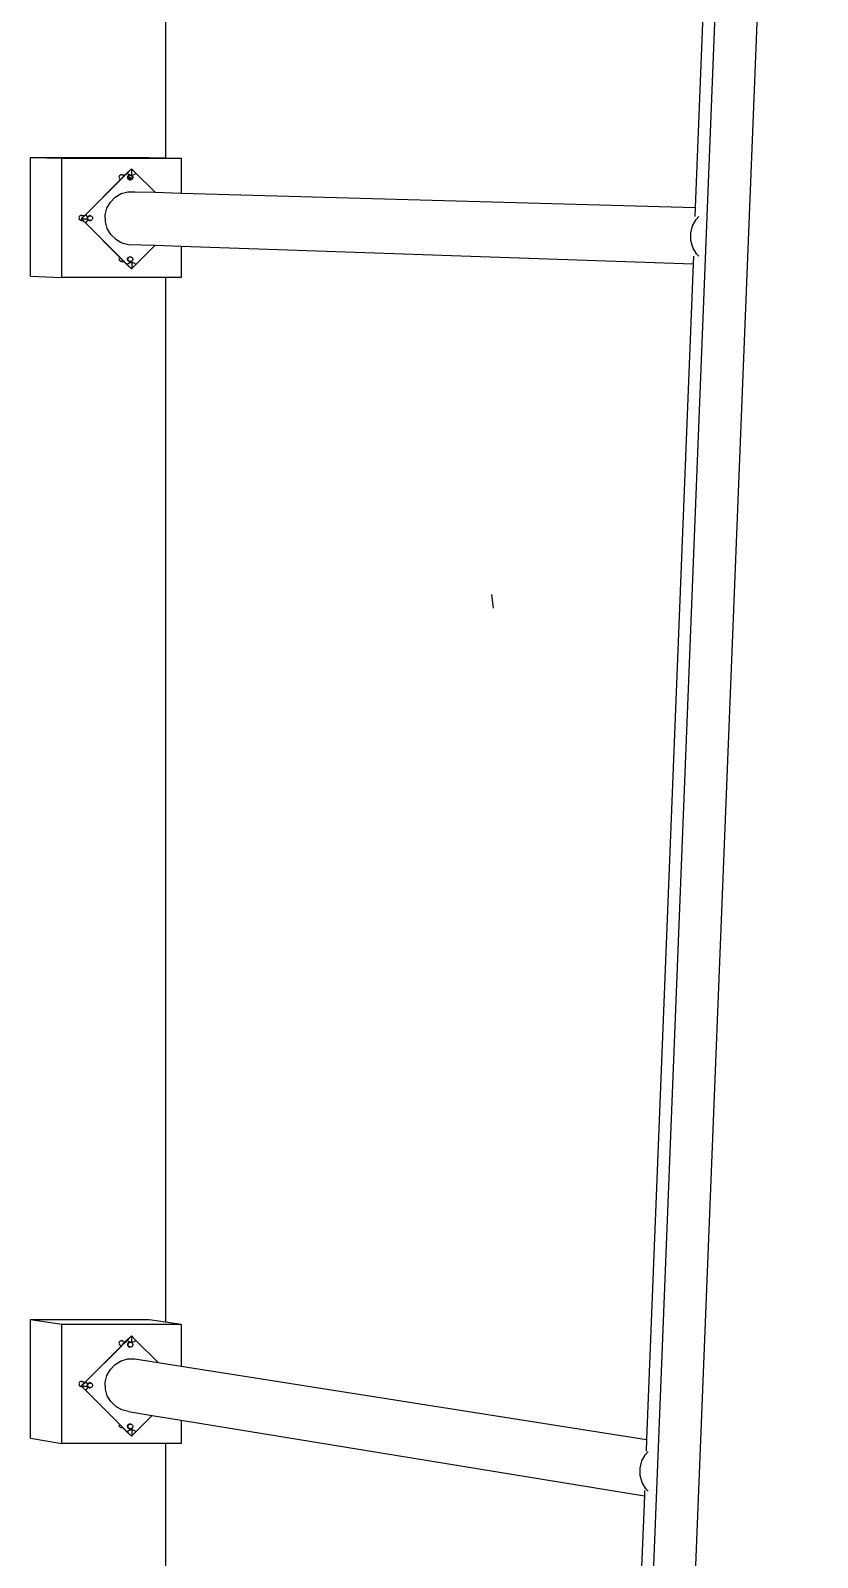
# Model space of a CAD drawing. Extents: x -1616 to 1629, y -1713 to 1708.
# Drawn here: x 1497.1 to 1629.2, y -271.9 to -15.7 of the extents above; entities that cross this region are included whole.
import ezdxf

# ---------------------------------------------------------------- set-up
doc = ezdxf.new("R2010")
doc.units = 0
doc.header["$MEASUREMENT"] = 0
doc.layers.get('0').update_dxf_attribs({"linetype": 'CONTINUOUS'})

msp = doc.modelspace()

# ---------------------------------------------------------------- linework, layer by layer
for p, q in [((1553.74, -1485.48), (1622.01, 240.58)), ((1577.43, -1061.96), (1629.18, 240.58)), ((1616.54, 154.03), (1608.66, -45.37)), ((1519.72, 138.33), (1519.72, -37.03)), ((1497.06, -36.97), (1517, -36.97)), ((1497.06, -56.91), (1497.06, -36.97)), ((1497.06, -36.97), (1502.31, -37.1)), ((1502.31, -37.1), (1522.33, -37.1)), ((1502.31, -57.11), (1502.31, -37.1)), ((1517, -36.97), (1519.72, -37.03)), ((1519.72, -37.03), (1522.33, -37.1)), ((1522.33, -37.1), (1522.33, -42.93)), ((1506.32, -46.53), (1512.18, -40.66)), ((1506.35, -46.53), (1512.21, -40.67)), ((1511.92, -40.16), (1511.91, -40.27)), ((1511.91, -40.27), (1511.92, -40.38)), ((1511.96, -40.06), (1511.92, -40.16)), ((1511.92, -40.38), (1511.96, -40.48)), ((1512.03, -39.98), (1511.96, -40.06)), ((1511.96, -40.48), (1512.03, -40.56)), ((1512.11, -39.91), (1512.03, -39.98)), ((1512.03, -40.56), (1512.11, -40.63)), ((1512.21, -39.87), (1512.11, -39.91)), ((1512.11, -40.63), (1512.18, -40.66)), ((1512.18, -40.66), (1512.71, -40.13)), ((1512.18, -40.66), (1512.21, -40.67)), ((1512.32, -39.85), (1512.21, -39.87)), ((1512.21, -40.67), (1512.72, -40.16)), ((1512.43, -39.87), (1512.32, -39.85)), ((1512.32, -39.85), (1512.97, -39.87)), ((1512.44, -39.87), (1512.43, -39.87)), ((1512.62, -39.98), (1512.54, -39.92)), ((1512.68, -40.06), (1512.62, -39.98)), ((1512.71, -40.13), (1512.68, -40.06)), ((1512.71, -40.13), (1512.97, -39.87)), ((1512.72, -40.16), (1512.71, -40.13)), ((1512.72, -40.16), (1513.01, -39.87)), ((1512.97, -39.87), (1513.25, -39.6)), ((1512.97, -39.87), (1513.01, -39.87)), ((1513.01, -39.87), (1513.27, -39.61)), ((1513.25, -39.6), (1513.99, -38.86)), ((1513.25, -39.6), (1513.27, -39.61)), ((1513.25, -39.6), (1513.28, -39.6)), ((1513.27, -39.61), (1513.28, -39.6)), ((1513.28, -39.6), (1514.01, -38.87)), ((1513.28, -39.6), (1513.5, -39.77)), ((1513.35, -40.2), (1513.34, -40.31)), ((1513.34, -40.31), (1513.35, -40.42)), ((1513.39, -40.1), (1513.35, -40.2)), ((1513.36, -40.21), (1513.35, -40.32)), ((1513.35, -40.32), (1513.36, -40.43)), ((1513.35, -40.42), (1513.39, -40.52)), ((1513.4, -40.11), (1513.36, -40.21)), ((1513.36, -40.32), (1513.37, -40.21)), ((1513.37, -40.42), (1513.36, -40.32)), ((1513.36, -40.43), (1513.4, -40.53)), ((1513.37, -40.21), (1513.41, -40.12)), ((1513.41, -40.52), (1513.37, -40.42)), ((1513.46, -40.01), (1513.39, -40.1)), ((1513.39, -40.52), (1513.46, -40.6)), ((1513.47, -40.02), (1513.4, -40.11)), ((1513.4, -40.53), (1513.46, -40.6)), ((1513.41, -40.12), (1513.48, -40.03)), ((1513.47, -40.59), (1513.41, -40.52)), ((1513.43, -40.32), (1513.45, -40.22)), ((1513.45, -40.42), (1513.43, -40.32)), ((1513.45, -40.22), (1513.49, -40.12)), ((1513.49, -40.52), (1513.45, -40.42)), ((1513.54, -39.95), (1513.46, -40.01)), ((1513.47, -40.59), (1513.46, -40.6)), ((1513.46, -40.6), (1513.46, -40.61)), ((1513.46, -40.61), (1513.47, -40.61)), ((1513.47, -40.59), (1513.51, -40.55)), ((1513.48, -40.6), (1513.47, -40.59)), ((1513.47, -40.61), (1513.55, -40.68)), ((1513.48, -40.03), (1513.56, -39.97)), ((1513.48, -40.03), (1513.52, -40.08)), ((1513.56, -40.67), (1513.48, -40.6)), ((1513.49, -40.12), (1513.52, -40.08)), ((1513.51, -40.55), (1513.49, -40.52)), ((1513.5, -39.77), (1513.75, -39.87)), ((1513.51, -40.55), (1513.75, -40.31)), ((1513.55, -40.6), (1513.51, -40.55)), ((1513.52, -40.08), (1513.55, -40.04)), ((1513.52, -40.08), (1513.75, -40.31)), ((1513.64, -39.91), (1513.54, -39.95)), ((1513.55, -40.04), (1513.63, -39.97)), ((1513.63, -40.67), (1513.55, -40.6)), ((1513.55, -40.68), (1513.65, -40.72)), ((1513.56, -39.97), (1513.66, -39.93)), ((1513.66, -40.71), (1513.56, -40.67)), ((1513.63, -39.97), (1513.73, -39.93)), ((1513.73, -40.71), (1513.63, -40.67)), ((1513.75, -39.89), (1513.64, -39.91)), ((1513.65, -40.72), (1513.76, -40.73)), ((1513.66, -39.93), (1513.76, -39.92)), ((1513.76, -40.72), (1513.66, -40.71)), ((1513.73, -39.93), (1513.81, -39.92)), ((1513.79, -40.72), (1513.73, -40.71)), ((1513.75, -39.87), (1514.02, -39.91)), ((1513.86, -39.91), (1513.75, -39.89)), ((1514.05, -40.6), (1513.75, -40.31)), ((1513.76, -39.92), (1513.84, -39.92)), ((1513.76, -39.92), (1513.81, -39.92)), ((1513.76, -40.72), (1513.76, -40.32)), ((1513.76, -40.72), (1513.84, -40.72)), ((1513.79, -40.72), (1513.76, -40.72)), ((1513.76, -40.73), (1513.87, -40.72)), ((1513.76, -40.72), (1513.76, -40.72)), ((1513.76, -40.73), (1513.76, -40.72)), ((1513.87, -40.71), (1513.79, -40.72)), ((1513.84, -40.72), (1513.79, -40.72)), ((1513.81, -39.92), (1513.87, -39.93)), ((1513.81, -39.92), (1513.84, -39.92)), ((1513.84, -39.92), (1513.91, -39.93)), ((1513.94, -40.71), (1513.84, -40.72)), ((1513.91, -39.93), (1513.86, -39.91)), ((1513.87, -39.93), (1513.96, -39.97)), ((1513.96, -40.67), (1513.87, -40.71)), ((1513.87, -40.72), (1513.97, -40.68)), ((1513.96, -39.95), (1513.91, -39.93)), ((1513.91, -39.93), (1513.94, -39.93)), ((1513.94, -39.93), (1514.04, -39.97)), ((1514.04, -40.67), (1513.94, -40.71)), ((1514.05, -40.01), (1513.96, -39.95)), ((1513.96, -39.97), (1514.05, -40.03)), ((1514.05, -40.6), (1513.96, -40.67)), ((1513.97, -40.68), (1514.06, -40.61)), ((1513.99, -38.86), (1514.01, -38.87)), ((1513.99, -38.86), (1514.02, -38.86)), ((1514.01, -38.87), (1514.02, -38.86)), ((1514.02, -38.86), (1514.76, -39.6)), ((1514.02, -38.86), (1514.02, -39.9)), ((1514.02, -39.91), (1514.29, -39.87)), ((1514.04, -39.97), (1514.12, -40.04)), ((1514.12, -40.6), (1514.04, -40.67)), ((1514.11, -40.1), (1514.05, -40.01)), ((1514.05, -40.03), (1514.11, -40.12)), ((1514.05, -40.6), (1514.11, -40.52)), ((1514.12, -40.11), (1514.06, -40.02)), ((1514.06, -40.61), (1514.12, -40.53)), ((1514.15, -40.2), (1514.11, -40.1)), ((1514.11, -40.12), (1514.15, -40.21)), ((1514.11, -40.52), (1514.15, -40.43)), ((1514.12, -40.04), (1514.18, -40.12)), ((1514.16, -40.21), (1514.12, -40.11)), ((1514.12, -40.53), (1514.16, -40.43)), ((1514.18, -40.52), (1514.12, -40.6)), ((1514.17, -40.31), (1514.15, -40.2)), ((1514.15, -40.21), (1514.16, -40.32)), ((1514.15, -40.42), (1514.17, -40.31)), ((1514.16, -40.32), (1514.15, -40.42)), ((1514.15, -40.42), (1514.15, -40.42)), ((1514.15, -40.43), (1514.15, -40.42)), ((1514.18, -40.32), (1514.16, -40.21)), ((1514.16, -40.43), (1514.18, -40.32)), ((1514.16, -40.43), (1514.16, -40.43)), ((1514.18, -40.12), (1514.22, -40.22)), ((1514.22, -40.42), (1514.18, -40.52)), ((1514.22, -40.22), (1514.24, -40.32)), ((1514.24, -40.32), (1514.22, -40.42)), ((1514.29, -39.87), (1514.55, -39.77)), ((1514.55, -39.77), (1514.76, -39.6)), ((1514.76, -39.6), (1517.98, -42.81)), ((1511.27, -43.64), (1512.27, -43.04)), ((1512.27, -43.04), (1513.39, -42.73)), ((1513.39, -42.73), (1514.55, -42.72)), ((1514.55, -42.72), (1517.98, -42.81)), ((1517.98, -42.81), (1522.33, -42.93)), ((1522.33, -42.93), (1608.66, -45.37)), ((1509.6, -46.61), (1509.89, -45.48)), ((1509.89, -45.48), (1510.46, -44.47)), ((1510.46, -44.47), (1511.27, -43.64)), ((1608.66, -45.37), (1608.6, -46.85)), ((1505.2, -47), (1505.19, -47.1)), ((1505.19, -47.1), (1505.2, -47.21)), ((1505.24, -46.9), (1505.2, -47)), ((1505.24, -47.31), (1505.2, -47.21)), ((1505.31, -46.81), (1505.24, -46.9)), ((1505.24, -47.31), (1505.31, -47.4)), ((1505.39, -46.74), (1505.31, -46.81)), ((1505.31, -47.4), (1505.39, -47.46)), ((1505.49, -46.7), (1505.39, -46.74)), ((1505.39, -47.46), (1505.49, -47.51)), ((1505.6, -46.69), (1505.49, -46.7)), ((1505.49, -47.51), (1505.6, -47.52)), ((1505.57, -47.27), (1505.96, -46.89)), ((1505.57, -47.27), (1505.61, -47.27)), ((1505.78, -47.48), (1505.57, -47.27)), ((1505.71, -46.7), (1505.6, -46.69)), ((1505.6, -46.69), (1506.14, -46.7)), ((1505.6, -47.52), (1505.71, -47.51)), ((1505.6, -47.52), (1505.83, -47.53)), ((1505.61, -47.27), (1505.97, -46.91)), ((1506.35, -48.01), (1505.61, -47.27)), ((1505.61, -47.27), (1506.62, -47.27)), ((1505.81, -46.74), (1505.71, -46.7)), ((1505.71, -47.51), (1505.78, -47.48)), ((1505.83, -47.53), (1505.78, -47.48)), ((1505.9, -46.81), (1505.81, -46.74)), ((1506.32, -48.01), (1505.83, -47.53)), ((1505.96, -46.89), (1505.9, -46.81)), ((1505.96, -46.89), (1506.14, -46.7)), ((1505.96, -46.9), (1505.96, -46.89)), ((1505.97, -46.91), (1505.96, -46.9)), ((1505.97, -46.91), (1506.17, -46.71)), ((1506.14, -46.7), (1506.32, -46.53)), ((1506.14, -46.7), (1506.17, -46.71)), ((1506.17, -46.71), (1506.33, -46.55)), ((1506.33, -46.55), (1506.32, -46.53)), ((1506.32, -46.53), (1506.35, -46.53)), ((1506.32, -48.01), (1506.35, -48.01)), ((1512.01, -53.71), (1506.32, -48.01)), ((1506.33, -46.55), (1506.35, -46.53)), ((1506.52, -46.74), (1506.35, -46.53)), ((1506.35, -48.01), (1506.52, -47.79)), ((1513.28, -54.94), (1506.35, -48.01)), ((1506.62, -47), (1506.52, -46.74)), ((1506.52, -47.79), (1506.62, -47.54)), ((1506.61, -47.04), (1506.6, -47.14)), ((1506.6, -47.14), (1506.61, -47.25)), ((1506.65, -46.94), (1506.61, -47.04)), ((1506.61, -47.15), (1506.62, -47.04)), ((1506.62, -47.25), (1506.61, -47.15)), ((1506.61, -47.25), (1506.62, -47.27)), ((1506.63, -47.03), (1506.62, -47)), ((1506.63, -47.03), (1506.62, -47.04)), ((1506.62, -47.25), (1506.62, -47.26)), ((1506.62, -47.25), (1506.65, -47.32)), ((1506.62, -47.26), (1506.65, -47.32)), ((1506.62, -47.27), (1506.63, -47.27)), ((1506.62, -47.27), (1506.65, -47.35)), ((1506.62, -47.54), (1506.65, -47.32)), ((1506.67, -46.94), (1506.63, -47.03)), ((1506.66, -47.27), (1506.63, -47.03)), ((1506.63, -47.27), (1506.63, -47.27)), ((1506.63, -47.27), (1506.65, -47.27)), ((1506.72, -46.85), (1506.65, -46.94)), ((1506.65, -47.32), (1506.66, -47.27)), ((1506.65, -47.32), (1506.67, -47.36)), ((1506.66, -47.35), (1506.65, -47.32)), ((1506.65, -47.32), (1506.65, -47.32)), ((1506.65, -47.35), (1506.71, -47.43)), ((1506.72, -47.42), (1506.66, -47.35)), ((1506.67, -46.94), (1506.73, -46.86)), ((1506.67, -47.36), (1506.73, -47.44)), ((1506.68, -47.15), (1506.7, -47.04)), ((1506.7, -47.25), (1506.68, -47.15)), ((1506.7, -47.04), (1506.74, -46.95)), ((1506.74, -47.35), (1506.7, -47.25)), ((1506.71, -47.43), (1506.72, -47.44)), ((1506.71, -47.43), (1506.71, -47.43)), ((1506.72, -47.42), (1506.76, -47.38)), ((1506.73, -47.43), (1506.72, -47.42)), ((1506.72, -47.44), (1506.8, -47.51)), ((1506.82, -46.79), (1506.73, -46.85)), ((1506.73, -46.86), (1506.81, -46.8)), ((1506.73, -46.85), (1506.73, -46.86)), ((1506.73, -46.86), (1506.77, -46.9)), ((1506.81, -47.49), (1506.73, -47.43)), ((1506.73, -47.44), (1506.82, -47.51)), ((1506.74, -46.95), (1506.77, -46.9)), ((1506.76, -47.38), (1506.74, -47.35)), ((1506.8, -47.43), (1506.76, -47.38)), ((1506.77, -46.9), (1506.8, -46.86)), ((1506.8, -46.86), (1506.88, -46.8)), ((1506.88, -47.5), (1506.8, -47.43)), ((1506.8, -47.51), (1506.9, -47.55)), ((1506.81, -46.8), (1506.91, -46.76)), ((1506.91, -47.53), (1506.81, -47.49)), ((1506.92, -46.75), (1506.82, -46.79)), ((1506.92, -47.55), (1506.82, -47.51)), ((1506.88, -46.8), (1506.98, -46.76)), ((1506.98, -47.54), (1506.88, -47.5)), ((1506.9, -47.55), (1506.91, -47.55)), ((1506.91, -46.76), (1507.01, -46.74)), ((1507.01, -47.55), (1506.91, -47.53)), ((1506.91, -47.55), (1507.01, -47.56)), ((1507.03, -46.73), (1506.92, -46.75)), ((1506.92, -47.55), (1507.03, -47.56)), ((1506.98, -46.76), (1507.06, -46.75)), ((1507.04, -47.54), (1506.98, -47.54)), ((1507.01, -46.74), (1507.09, -46.74)), ((1507.01, -46.74), (1507.06, -46.75)), ((1507.04, -47.54), (1507.01, -47.55)), ((1507.01, -47.55), (1507.01, -47.54)), ((1507.01, -47.55), (1507.09, -47.55)), ((1507.01, -47.55), (1507.01, -47.55)), ((1507.01, -47.56), (1507.12, -47.55)), ((1507.01, -47.56), (1507.01, -47.55)), ((1507.13, -46.75), (1507.03, -46.73)), ((1507.03, -47.56), (1507.13, -47.55)), ((1507.09, -47.55), (1507.04, -47.54)), ((1507.06, -46.75), (1507.09, -46.74)), ((1507.09, -46.74), (1507.15, -46.75)), ((1507.16, -47.54), (1507.09, -47.55)), ((1507.12, -47.55), (1507.13, -47.54)), ((1507.15, -46.75), (1507.13, -46.75)), ((1507.13, -47.55), (1507.16, -47.54)), ((1507.15, -46.75), (1507.19, -46.76)), ((1507.19, -47.54), (1507.16, -47.54)), ((1507.19, -46.76), (1507.29, -46.8)), ((1507.29, -47.5), (1507.19, -47.54)), ((1507.29, -46.8), (1507.37, -46.86)), ((1507.37, -47.43), (1507.29, -47.5)), ((1507.37, -46.86), (1507.43, -46.95)), ((1507.43, -47.35), (1507.37, -47.43)), ((1507.43, -46.95), (1507.47, -47.04)), ((1507.47, -47.25), (1507.43, -47.35)), ((1507.47, -47.04), (1507.49, -47.15)), ((1507.49, -47.15), (1507.47, -47.25)), ((1509.62, -47.77), (1509.6, -46.61)), ((1509.93, -48.89), (1509.62, -47.77)), ((1607.89, -49.64), (1608.19, -48.44)), ((1608.19, -48.44), (1608.8, -47.37)), ((1608.8, -47.37), (1609.28, -46.87)), ((1510.53, -49.89), (1509.93, -48.89)), ((1511.36, -50.7), (1510.53, -49.89)), ((1511.36, -50.7), (1512.37, -51.27)), ((1607.9, -50.88), (1607.89, -49.64)), ((1608.24, -52.07), (1607.9, -50.88)), ((1511.96, -53.78), (1511.92, -53.88)), ((1512.01, -53.71), (1511.96, -53.78)), ((1512.6, -54.29), (1512.01, -53.71)), ((1512.37, -51.27), (1513.5, -51.56)), ((1513.46, -53.74), (1513.39, -53.83)), ((1513.4, -53.83), (1513.47, -53.75)), ((1513.47, -53.75), (1513.55, -53.69)), ((1513.48, -53.84), (1513.54, -53.75)), ((1513.5, -51.56), (1517.99, -51.71)), ((1513.54, -53.75), (1513.62, -53.69)), ((1513.55, -53.69), (1513.65, -53.65)), ((1513.62, -53.69), (1513.72, -53.65)), ((1513.65, -53.65), (1513.75, -53.63)), ((1513.72, -53.65), (1513.8, -53.64)), ((1513.75, -53.63), (1513.8, -53.64)), ((1513.75, -53.63), (1513.83, -53.63)), ((1513.8, -53.64), (1513.83, -53.63)), ((1513.83, -53.63), (1513.93, -53.65)), ((1513.93, -53.65), (1514.03, -53.69)), ((1514.03, -53.69), (1514.11, -53.75)), ((1514.11, -53.75), (1514.17, -53.84)), ((1517.99, -51.71), (1514.76, -54.94)), ((1517.99, -51.71), (1522.33, -51.86)), ((1522.33, -51.86), (1522.33, -57.11)), ((1522.33, -51.86), (1608.29, -54.79)), ((1608.87, -53.14), (1608.24, -52.07)), ((1608.34, -53.51), (1608.29, -54.79)), ((1609.28, -53.54), (1608.87, -53.14)), ((1511.92, -53.88), (1511.91, -53.98)), ((1511.91, -53.98), (1511.92, -54.09)), ((1511.92, -54.09), (1511.96, -54.19)), ((1511.96, -54.19), (1512.03, -54.28)), ((1512.03, -54.28), (1512.11, -54.34)), ((1512.11, -54.34), (1512.21, -54.38)), ((1512.21, -54.38), (1512.32, -54.4)), ((1512.32, -54.4), (1512.43, -54.38)), ((1512.32, -54.4), (1512.72, -54.41)), ((1512.43, -54.38), (1512.53, -54.34)), ((1512.53, -54.34), (1512.6, -54.29)), ((1512.72, -54.41), (1512.6, -54.29)), ((1513.25, -54.94), (1512.72, -54.41)), ((1513.99, -55.68), (1513.25, -54.94)), ((1513.25, -54.94), (1513.28, -54.94)), ((1513.5, -54.77), (1513.28, -54.94)), ((1514.02, -55.68), (1513.28, -54.94)), ((1513.35, -53.93), (1513.34, -54.03)), ((1513.34, -54.03), (1513.35, -54.14)), ((1513.39, -53.83), (1513.35, -53.93)), ((1513.35, -54.03), (1513.36, -53.93)), ((1513.36, -54.14), (1513.35, -54.03)), ((1513.35, -54.14), (1513.39, -54.24)), ((1513.36, -53.93), (1513.4, -53.83)), ((1513.4, -54.24), (1513.36, -54.14)), ((1513.39, -54.24), (1513.46, -54.33)), ((1513.47, -54.32), (1513.4, -54.24)), ((1513.42, -54.04), (1513.44, -53.93)), ((1513.44, -54.14), (1513.42, -54.04)), ((1513.44, -53.93), (1513.48, -53.84)), ((1513.48, -54.24), (1513.44, -54.14)), ((1513.46, -54.33), (1513.54, -54.39)), ((1513.55, -54.38), (1513.47, -54.32)), ((1513.54, -54.32), (1513.48, -54.24)), ((1513.75, -54.67), (1513.5, -54.77)), ((1513.62, -54.39), (1513.54, -54.32)), ((1513.54, -54.39), (1513.64, -54.44)), ((1513.65, -54.42), (1513.55, -54.38)), ((1513.72, -54.43), (1513.62, -54.39)), ((1513.64, -54.44), (1513.75, -54.45)), ((1513.75, -54.44), (1513.65, -54.42)), ((1513.78, -54.43), (1513.72, -54.43)), ((1513.78, -54.43), (1513.75, -54.44)), ((1513.75, -54.44), (1513.75, -54.43)), ((1513.75, -54.44), (1513.83, -54.44)), ((1513.75, -54.45), (1513.86, -54.44)), ((1513.75, -54.45), (1513.75, -54.44)), ((1514.02, -54.63), (1513.75, -54.67)), ((1513.83, -54.44), (1513.78, -54.43)), ((1513.87, -54.43), (1513.83, -54.44)), ((1513.86, -54.44), (1513.87, -54.43)), ((1513.93, -54.43), (1513.87, -54.43)), ((1514.03, -54.39), (1513.93, -54.43)), ((1513.99, -55.68), (1514.02, -55.68)), ((1514.29, -54.67), (1514.02, -54.63)), ((1514.76, -54.94), (1514.02, -55.68)), ((1514.11, -54.32), (1514.03, -54.39)), ((1514.05, -54.37), (1514.05, -55.68)), ((1514.17, -54.24), (1514.11, -54.32)), ((1514.17, -53.84), (1514.21, -53.93)), ((1514.21, -54.14), (1514.17, -54.24)), ((1514.21, -53.93), (1514.23, -54.04)), ((1514.23, -54.04), (1514.21, -54.14)), ((1514.55, -54.77), (1514.29, -54.67)), ((1514.76, -54.94), (1514.55, -54.77)), ((1608.29, -54.79), (1600.49, -252.12)), ((1497.06, -56.91), (1502.31, -57.11)), ((1519.72, -57.11), (1502.31, -57.11)), ((1519.72, -57.11), (1519.72, -232.38)), ((1522.33, -57.11), (1519.72, -57.11)), ((1574.45, -110.33), (1574.75, -112.58)), ((1497.06, -231.97), (1517, -231.97)), ((1497.06, -251.91), (1497.06, -231.97)), ((1497.06, -231.97), (1502.31, -232.78)), ((1502.31, -232.78), (1522.33, -232.78)), ((1502.31, -252.79), (1502.31, -232.78)), ((1517, -231.97), (1519.72, -232.38)), ((1519.72, -232.38), (1522.33, -232.78)), ((1522.33, -232.78), (1522.33, -239.81)), ((1512.03, -235.66), (1511.96, -235.74)), ((1512.11, -235.59), (1512.03, -235.66)), ((1512.21, -235.55), (1512.11, -235.59)), ((1512.32, -235.54), (1512.21, -235.55)), ((1512.43, -235.55), (1512.32, -235.54)), ((1512.53, -235.59), (1512.43, -235.55)), ((1512.43, -235.55), (1513.06, -235.65)), ((1512.62, -235.66), (1512.53, -235.59)), ((1512.63, -235.67), (1512.62, -235.66)), ((1512.73, -235.97), (1513.06, -235.65)), ((1512.73, -236.02), (1513.09, -235.65)), ((1513.06, -235.65), (1513.25, -235.46)), ((1513.06, -235.65), (1513.09, -235.65)), ((1513.09, -235.65), (1513.27, -235.48)), ((1513.25, -235.46), (1513.99, -234.72)), ((1513.25, -235.46), (1513.27, -235.48)), ((1513.25, -235.46), (1513.28, -235.47)), ((1513.27, -235.48), (1513.28, -235.47)), ((1513.28, -235.47), (1514.01, -234.74)), ((1513.28, -235.47), (1513.5, -235.63)), ((1513.5, -235.63), (1513.75, -235.74)), ((1513.75, -235.74), (1514.02, -235.77)), ((1513.99, -234.72), (1514.01, -234.74)), ((1513.99, -234.72), (1514.02, -234.72)), ((1514.01, -234.74), (1514.02, -234.72)), ((1514.02, -234.72), (1514.76, -235.47)), ((1514.02, -234.72), (1514.02, -235.77)), ((1514.02, -235.77), (1514.29, -235.74)), ((1514.29, -235.74), (1514.55, -235.63)), ((1514.55, -235.63), (1514.76, -235.47)), ((1514.76, -235.47), (1518.5, -239.21)), ((1506.32, -242.39), (1512.33, -236.37)), ((1506.35, -242.39), (1512.37, -236.38)), ((1511.92, -235.84), (1511.91, -235.95)), ((1511.91, -235.95), (1511.92, -236.06)), ((1511.96, -235.74), (1511.92, -235.84)), ((1511.92, -236.06), (1511.96, -236.16)), ((1511.96, -236.16), (1512.03, -236.25)), ((1512.03, -236.25), (1512.11, -236.31)), ((1512.11, -236.31), (1512.21, -236.35)), ((1512.21, -236.35), (1512.32, -236.37)), ((1512.21, -236.35), (1512.33, -236.37)), ((1512.32, -236.37), (1512.34, -236.37)), ((1512.33, -236.37), (1512.37, -236.38)), ((1512.33, -236.37), (1512.34, -236.37)), ((1512.34, -236.37), (1512.73, -235.97)), ((1512.34, -236.37), (1512.39, -236.36)), ((1512.37, -236.38), (1512.39, -236.36)), ((1512.39, -236.36), (1512.73, -236.02)), ((1512.74, -235.95), (1512.73, -235.86)), ((1512.73, -235.97), (1512.74, -235.95)), ((1512.73, -236.02), (1512.73, -235.97)), ((1513.35, -236.07), (1513.34, -236.17)), ((1513.34, -236.17), (1513.35, -236.28)), ((1513.39, -235.97), (1513.35, -236.07)), ((1513.36, -236.08), (1513.35, -236.18)), ((1513.35, -236.18), (1513.36, -236.29)), ((1513.35, -236.28), (1513.39, -236.38)), ((1513.4, -235.98), (1513.36, -236.08)), ((1513.36, -236.18), (1513.37, -236.08)), ((1513.37, -236.29), (1513.36, -236.18)), ((1513.36, -236.29), (1513.4, -236.39)), ((1513.37, -236.08), (1513.41, -235.98)), ((1513.41, -236.39), (1513.37, -236.29)), ((1513.46, -235.88), (1513.39, -235.97)), ((1513.39, -236.38), (1513.46, -236.47)), ((1513.47, -235.89), (1513.4, -235.98)), ((1513.4, -236.39), (1513.46, -236.47)), ((1513.41, -235.98), (1513.48, -235.9)), ((1513.47, -236.46), (1513.41, -236.39)), ((1513.43, -236.2), (1513.45, -236.09)), ((1513.45, -236.3), (1513.43, -236.2)), ((1513.45, -236.09), (1513.49, -236)), ((1513.49, -236.4), (1513.45, -236.3)), ((1513.54, -235.81), (1513.46, -235.88)), ((1513.47, -236.46), (1513.46, -236.47)), ((1513.46, -236.47), (1513.46, -236.47)), ((1513.46, -236.47), (1513.47, -236.48)), ((1513.47, -236.46), (1513.51, -236.42)), ((1513.48, -236.47), (1513.47, -236.46)), ((1513.47, -236.48), (1513.55, -236.55)), ((1513.48, -235.9), (1513.56, -235.84)), ((1513.48, -235.9), (1513.52, -235.95)), ((1513.56, -236.53), (1513.48, -236.47)), ((1513.49, -236), (1513.52, -235.95)), ((1513.51, -236.42), (1513.49, -236.4)), ((1513.55, -236.48), (1513.51, -236.42)), ((1513.52, -235.95), (1513.55, -235.91)), ((1513.64, -235.77), (1513.54, -235.81)), ((1513.55, -235.91), (1513.63, -235.85)), ((1513.63, -236.54), (1513.55, -236.48)), ((1513.55, -236.55), (1513.65, -236.59)), ((1513.56, -235.84), (1513.66, -235.8)), ((1513.66, -236.57), (1513.56, -236.53)), ((1513.63, -235.85), (1513.73, -235.81)), ((1513.73, -236.58), (1513.63, -236.54)), ((1513.75, -235.76), (1513.64, -235.77)), ((1513.65, -236.59), (1513.76, -236.6)), ((1513.66, -235.8), (1513.76, -235.78)), ((1513.66, -236.57), (1513.73, -236.58)), ((1513.73, -236.58), (1513.66, -236.57)), ((1513.73, -235.81), (1513.84, -235.79)), ((1513.84, -236.6), (1513.73, -236.58)), ((1513.73, -236.58), (1513.73, -236.58)), ((1513.86, -235.77), (1513.75, -235.76)), ((1513.76, -235.78), (1513.87, -235.8)), ((1513.76, -236.6), (1513.81, -236.59)), ((1513.76, -236.59), (1513.76, -236.59)), ((1513.76, -236.6), (1513.76, -236.59)), ((1513.84, -235.79), (1513.87, -235.8)), ((1513.94, -236.58), (1513.84, -236.6)), ((1513.96, -235.81), (1513.86, -235.77)), ((1513.87, -235.8), (1513.87, -235.8)), ((1513.87, -235.8), (1513.94, -235.81)), ((1513.87, -235.8), (1513.94, -235.81)), ((1513.94, -235.81), (1513.97, -235.82)), ((1514.04, -236.54), (1513.94, -236.58)), ((1513.97, -235.82), (1513.96, -235.81)), ((1513.97, -235.82), (1514.04, -235.85)), ((1514.04, -235.85), (1514.12, -235.91)), ((1514.12, -236.48), (1514.04, -236.54)), ((1514.12, -235.91), (1514.18, -236)), ((1514.18, -236.4), (1514.12, -236.48)), ((1514.18, -236), (1514.22, -236.09)), ((1514.22, -236.3), (1514.18, -236.4)), ((1514.22, -236.09), (1514.24, -236.2)), ((1514.24, -236.2), (1514.22, -236.3)), ((1509.89, -241.35), (1510.46, -240.34)), ((1510.46, -240.34), (1511.27, -239.51)), ((1511.27, -239.51), (1512.27, -238.91)), ((1512.27, -238.91), (1513.39, -238.6)), ((1513.39, -238.6), (1514.55, -238.58)), ((1514.55, -238.58), (1518.5, -239.21)), ((1518.5, -239.21), (1522.33, -239.81)), ((1522.33, -239.81), (1600.49, -252.12)), ((1505.2, -242.68), (1505.19, -242.79)), ((1505.19, -242.79), (1505.2, -242.89)), ((1505.24, -242.58), (1505.2, -242.68)), ((1505.2, -242.89), (1505.24, -242.99)), ((1505.31, -242.49), (1505.24, -242.58)), ((1505.24, -242.99), (1505.31, -243.08)), ((1505.39, -242.43), (1505.31, -242.49)), ((1505.31, -243.08), (1505.39, -243.15)), ((1505.49, -242.38), (1505.39, -242.43)), ((1505.39, -243.15), (1505.49, -243.19)), ((1505.6, -242.37), (1505.49, -242.38)), ((1505.49, -243.19), (1505.66, -243.21)), ((1505.49, -243.19), (1505.6, -243.2)), ((1505.57, -243.13), (1506.01, -242.7)), ((1505.57, -243.13), (1505.61, -243.14)), ((1505.64, -243.2), (1505.57, -243.13)), ((1505.71, -242.38), (1505.6, -242.37)), ((1505.6, -243.2), (1505.64, -243.2)), ((1505.61, -243.14), (1506.01, -242.74)), ((1506.35, -243.88), (1505.61, -243.14)), ((1505.61, -243.14), (1506.62, -243.14)), ((1505.66, -243.21), (1505.64, -243.2)), ((1506.32, -243.87), (1505.66, -243.21)), ((1505.81, -242.43), (1505.71, -242.38)), ((1505.71, -242.38), (1506.24, -242.47)), ((1505.9, -242.49), (1505.81, -242.43)), ((1505.96, -242.58), (1505.9, -242.49)), ((1506, -242.68), (1505.96, -242.58)), ((1506.01, -242.7), (1506, -242.68)), ((1506.01, -242.7), (1506.24, -242.47)), ((1506.01, -242.74), (1506.27, -242.47)), ((1506.01, -242.74), (1506.01, -242.7)), ((1506.24, -242.47), (1506.32, -242.39)), ((1506.24, -242.47), (1506.27, -242.47)), ((1506.27, -242.47), (1506.33, -242.41)), ((1506.33, -242.41), (1506.32, -242.39)), ((1506.32, -242.39), (1506.35, -242.39)), ((1506.33, -242.41), (1506.35, -242.39)), ((1506.52, -242.61), (1506.35, -242.39)), ((1506.62, -242.86), (1506.52, -242.61)), ((1506.52, -243.66), (1506.62, -243.41)), ((1506.61, -242.9), (1506.6, -243.01)), ((1506.6, -243.01), (1506.61, -243.12)), ((1506.65, -242.8), (1506.61, -242.9)), ((1506.61, -243.02), (1506.62, -242.91)), ((1506.62, -243.12), (1506.61, -243.02)), ((1506.61, -243.12), (1506.62, -243.14)), ((1506.63, -242.9), (1506.62, -242.86)), ((1506.63, -242.9), (1506.62, -242.91)), ((1506.62, -243.12), (1506.62, -243.12)), ((1506.62, -243.12), (1506.65, -243.19)), ((1506.62, -243.12), (1506.65, -243.19)), ((1506.62, -243.14), (1506.63, -243.14)), ((1506.62, -243.14), (1506.65, -243.22)), ((1506.62, -243.41), (1506.65, -243.19)), ((1506.67, -242.81), (1506.63, -242.9)), ((1506.66, -243.14), (1506.63, -242.9)), ((1506.63, -243.14), (1506.63, -243.14)), ((1506.63, -243.14), (1506.65, -243.14)), ((1506.72, -242.72), (1506.65, -242.8)), ((1506.65, -243.19), (1506.66, -243.14)), ((1506.65, -243.19), (1506.67, -243.22)), ((1506.66, -243.21), (1506.65, -243.19)), ((1506.65, -243.19), (1506.65, -243.19)), ((1506.65, -243.22), (1506.71, -243.29)), ((1506.72, -243.28), (1506.66, -243.21)), ((1506.67, -242.81), (1506.73, -242.73)), ((1506.67, -243.22), (1506.73, -243.31)), ((1506.68, -243.02), (1506.7, -242.92)), ((1506.7, -243.13), (1506.68, -243.02)), ((1506.7, -242.92), (1506.74, -242.82)), ((1506.74, -243.22), (1506.7, -243.13)), ((1506.71, -243.29), (1506.71, -243.3)), ((1506.71, -243.3), (1506.72, -243.31)), ((1506.72, -243.28), (1506.76, -243.25)), ((1506.73, -243.3), (1506.72, -243.28)), ((1506.72, -243.31), (1506.8, -243.37)), ((1506.82, -242.65), (1506.73, -242.72)), ((1506.73, -242.73), (1506.81, -242.66)), ((1506.73, -242.72), (1506.73, -242.73)), ((1506.73, -242.73), (1506.77, -242.77)), ((1506.81, -243.36), (1506.73, -243.3)), ((1506.73, -243.31), (1506.82, -243.38)), ((1506.74, -242.82), (1506.77, -242.77)), ((1506.76, -243.25), (1506.74, -243.22)), ((1506.8, -243.31), (1506.76, -243.25)), ((1506.77, -242.77), (1506.8, -242.74)), ((1506.8, -242.74), (1506.88, -242.68)), ((1506.88, -243.37), (1506.8, -243.31)), ((1506.8, -243.37), (1506.9, -243.41)), ((1506.81, -242.66), (1506.91, -242.62)), ((1506.91, -243.4), (1506.81, -243.36)), ((1506.92, -242.61), (1506.82, -242.65)), ((1506.92, -243.42), (1506.82, -243.38)), ((1506.88, -242.68), (1506.98, -242.64)), ((1506.97, -243.41), (1506.88, -243.37)), ((1506.9, -243.41), (1506.91, -243.41)), ((1506.91, -242.62), (1507.01, -242.61)), ((1506.91, -243.4), (1506.98, -243.41)), ((1506.97, -243.41), (1506.91, -243.4)), ((1506.91, -243.41), (1507.01, -243.43)), ((1507.03, -242.6), (1506.92, -242.61)), ((1506.92, -243.42), (1507.03, -243.43)), ((1506.98, -243.41), (1506.97, -243.41)), ((1506.98, -242.64), (1507.09, -242.62)), ((1507.08, -243.42), (1506.98, -243.41)), ((1507.01, -242.61), (1507.12, -242.62)), ((1507.01, -243.43), (1507.06, -243.42)), ((1507.01, -243.43), (1507.01, -243.42)), ((1507.13, -242.61), (1507.03, -242.6)), ((1507.03, -243.43), (1507.08, -243.42)), ((1507.09, -243.43), (1507.08, -243.42)), ((1507.09, -242.62), (1507.12, -242.63)), ((1507.19, -243.41), (1507.09, -243.43)), ((1507.12, -242.62), (1507.12, -242.63)), ((1507.12, -242.62), (1507.18, -242.63)), ((1507.12, -242.63), (1507.18, -242.63)), ((1507.18, -242.63), (1507.13, -242.61)), ((1507.18, -242.63), (1507.19, -242.64)), ((1507.19, -242.64), (1507.29, -242.68)), ((1507.29, -243.37), (1507.19, -243.41)), ((1507.29, -242.68), (1507.37, -242.74)), ((1507.37, -243.31), (1507.29, -243.37)), ((1507.37, -242.74), (1507.43, -242.82)), ((1507.43, -243.22), (1507.37, -243.31)), ((1507.43, -242.82), (1507.47, -242.92)), ((1507.47, -243.13), (1507.43, -243.22)), ((1507.47, -242.92), (1507.49, -243.02)), ((1507.49, -243.02), (1507.47, -243.13)), ((1509.6, -242.48), (1509.89, -241.35)), ((1509.62, -243.64), (1509.6, -242.48)), ((1506.32, -243.87), (1506.35, -243.88)), ((1511.94, -249.5), (1506.32, -243.87)), ((1506.35, -243.88), (1506.52, -243.66)), ((1513.28, -250.81), (1506.35, -243.88)), ((1509.93, -244.76), (1509.62, -243.64)), ((1510.53, -245.76), (1509.93, -244.76)), ((1511.36, -246.57), (1510.53, -245.76)), ((1512.37, -247.14), (1511.36, -246.57)), ((1513.5, -247.42), (1512.37, -247.14)), ((1513.5, -247.42), (1517.49, -248.08)), ((1517.49, -248.08), (1514.76, -250.81)), ((1517.49, -248.08), (1522.33, -248.87)), ((1511.92, -249.56), (1511.91, -249.67)), ((1511.91, -249.67), (1511.92, -249.77)), ((1511.94, -249.5), (1511.92, -249.56)), ((1511.92, -249.77), (1511.96, -249.87)), ((1512.49, -250.04), (1511.94, -249.5)), ((1511.96, -249.87), (1512.03, -249.96)), ((1512.03, -249.96), (1512.11, -250.03)), ((1512.11, -250.03), (1512.21, -250.07)), ((1512.21, -250.07), (1512.32, -250.08)), ((1512.21, -250.07), (1512.57, -250.13)), ((1512.32, -250.08), (1512.43, -250.07)), ((1512.43, -250.07), (1512.49, -250.04)), ((1512.57, -250.13), (1512.49, -250.04)), ((1513.25, -250.8), (1512.57, -250.13)), ((1513.99, -251.54), (1513.25, -250.8)), ((1513.25, -250.8), (1513.28, -250.81)), ((1513.5, -250.64), (1513.28, -250.81)), ((1514.02, -251.55), (1513.28, -250.81)), ((1513.35, -249.79), (1513.34, -249.9)), ((1513.34, -249.9), (1513.35, -250.01)), ((1513.39, -249.69), (1513.35, -249.79)), ((1513.35, -249.9), (1513.36, -249.8)), ((1513.36, -250.01), (1513.35, -249.9)), ((1513.35, -250.01), (1513.39, -250.11)), ((1513.36, -249.8), (1513.4, -249.7)), ((1513.4, -250.1), (1513.36, -250.01)), ((1513.46, -249.61), (1513.39, -249.69)), ((1513.39, -250.11), (1513.46, -250.2)), ((1513.4, -249.7), (1513.47, -249.62)), ((1513.47, -250.19), (1513.4, -250.1)), ((1513.42, -249.91), (1513.44, -249.81)), ((1513.44, -250.02), (1513.42, -249.91)), ((1513.44, -249.81), (1513.48, -249.71)), ((1513.48, -250.11), (1513.44, -250.02)), ((1513.46, -250.2), (1513.54, -250.26)), ((1513.47, -249.62), (1513.55, -249.55)), ((1513.55, -250.25), (1513.47, -250.19)), ((1513.48, -249.71), (1513.54, -249.63)), ((1513.54, -250.2), (1513.48, -250.11)), ((1513.75, -250.53), (1513.5, -250.64)), ((1513.54, -249.63), (1513.62, -249.57)), ((1513.62, -250.26), (1513.54, -250.2)), ((1513.54, -250.26), (1513.64, -250.3)), ((1513.55, -249.55), (1513.65, -249.51)), ((1513.65, -250.29), (1513.55, -250.25)), ((1513.62, -249.57), (1513.72, -249.53)), ((1513.71, -250.3), (1513.62, -250.26)), ((1513.64, -250.3), (1513.75, -250.32)), ((1513.65, -249.51), (1513.75, -249.5)), ((1513.65, -250.29), (1513.72, -250.3)), ((1513.71, -250.3), (1513.65, -250.29)), ((1513.72, -250.3), (1513.71, -250.3)), ((1513.72, -249.53), (1513.83, -249.51)), ((1513.8, -250.31), (1513.72, -250.3)), ((1513.75, -249.5), (1513.86, -249.51)), ((1513.75, -250.32), (1513.8, -250.31)), ((1513.75, -250.32), (1513.75, -250.31)), ((1514.02, -250.5), (1513.75, -250.53)), ((1513.83, -250.32), (1513.8, -250.31)), ((1513.83, -249.51), (1513.86, -249.52)), ((1513.93, -250.3), (1513.83, -250.32)), ((1513.86, -249.51), (1513.86, -249.52)), ((1513.86, -249.51), (1513.93, -249.53)), ((1513.86, -249.52), (1513.93, -249.53)), ((1513.93, -249.53), (1514.03, -249.57)), ((1514.03, -250.26), (1513.93, -250.3)), ((1514.29, -250.53), (1514.02, -250.5)), ((1514.76, -250.81), (1514.02, -251.55)), ((1514.03, -249.57), (1514.11, -249.63)), ((1514.11, -250.2), (1514.03, -250.26)), ((1514.05, -250.25), (1514.05, -251.55)), ((1514.11, -249.63), (1514.17, -249.71)), ((1514.17, -250.11), (1514.11, -250.2)), ((1514.17, -249.71), (1514.21, -249.81)), ((1514.21, -250.02), (1514.17, -250.11)), ((1514.21, -249.81), (1514.23, -249.91)), ((1514.23, -249.91), (1514.21, -250.02)), ((1514.55, -250.64), (1514.29, -250.53)), ((1514.76, -250.81), (1514.55, -250.64)), ((1522.33, -248.87), (1522.33, -252.79)), ((1522.33, -248.87), (1600.12, -261.58)), ((1497.06, -251.91), (1502.31, -252.79)), ((1519.72, -252.79), (1502.31, -252.79)), ((1513.99, -251.54), (1514.02, -251.55)), ((1519.72, -252.79), (1519.72, -426.96)), ((1522.33, -252.79), (1519.72, -252.79)), ((1600.49, -252.12), (1600.42, -254.08)), ((1599.39, -256.9), (1599.7, -255.71)), ((1599.7, -255.71), (1600.3, -254.63)), ((1600.3, -254.63), (1600.78, -254.14)), ((1599.41, -258.13), (1599.39, -256.9)), ((1599.74, -259.32), (1599.41, -258.13)), ((1600.37, -260.37), (1599.74, -259.32)), ((1600.16, -260.67), (1600.12, -261.58)), ((1600.78, -260.77), (1600.37, -260.37)), ((1600.12, -261.58), (1592.41, -456.75))]:
    msp.add_line(p, q)

doc.saveas('drawing.dxf')
